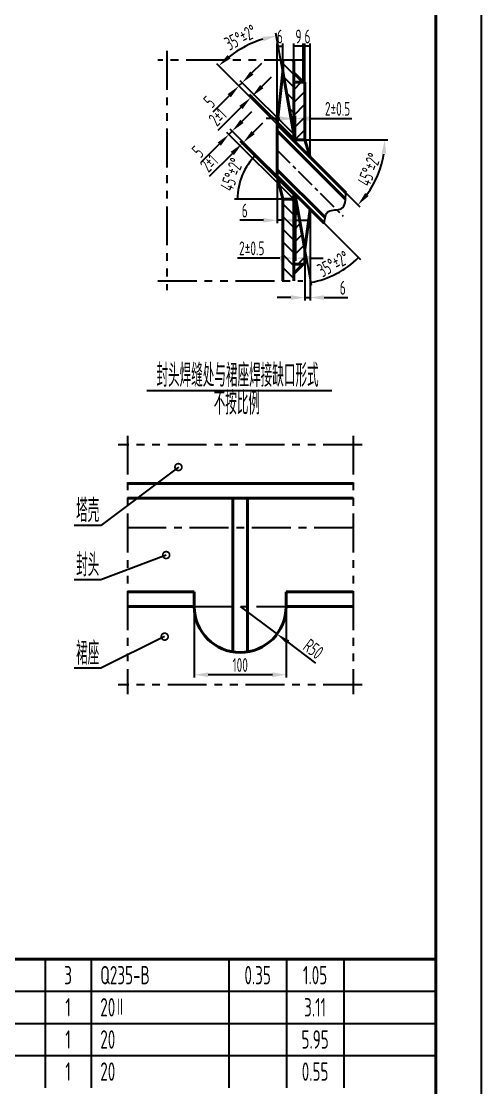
# Model space of a CAD drawing. Header units: millimetres. Extents: x 0 to 8910, y 0 to 12600.
# Drawn here: x 7407 to 8910, y 3540 to 7022 of the extents above; entities that cross this region are included whole.
import ezdxf
from ezdxf.enums import TextEntityAlignment as Align

# ---------------------------------------------------------------- set-up
doc = ezdxf.new("R2010")
doc.units = ezdxf.units.MM
doc.linetypes.add('CENTERX2', pattern=[101.6, 63.5, -12.7, 12.7, -12.7])
doc.linetypes.add('PHANTOMX2', pattern=[127, 63.5, -12.7, 12.7, -12.7, 12.7, -12.7])
for name, color, linetype in [('中心线', 3, 'CENTERX2'), ('双点画线', 5, 'PHANTOMX2'), ('尺寸标注', 4, 'Continuous'), ('文字标注', 4, 'Continuous'), ('细实线', 1, 'Continuous')]:
    doc.layers.add(name, color=color, linetype=linetype)
doc.layers.add('粗实线', color=7, linetype='Continuous', lineweight=40)
doc.styles.get("Standard").update_dxf_attribs({"font": 'gbenor.shx', "width": 0.7, "bigfont": 'gbcbig.shx'})
doc.styles.add('文字标注', font='gbenor.shx', dxfattribs={"width": 0.7, "bigfont": 'gbcbig.shx'})
doc.dimstyles.new('ISO-25', dxfattribs={"dimscale": 15, "dimtxt": 3, "dimasz": 3, "dimexe": 0.625, "dimexo": 0, "dimtad": 1, "dimzin": 12, "dimdsep": 46, "dimtxsty": 'Standard', "dimcen": 3, "dimclrd": 256, "dimclre": 256, "dimclrt": 256, "dimadec": 0, "dimazin": 3, "dimtfac": 1, "dimtmove": 0, "dimatfit": 3, "dimldrblk": 'DOTSMALL', "dimfxl": 0, "dimlwd": -1, "dimarcsym": 0})

# ---------------------------------------------------------------- blocks, each defined once
blk = doc.blocks.new('装配图标题栏')
blk.add_line((0, 7), (180, 7))
at = {"layer": '粗实线'}
blk.add_line((0, 7), (0, 0), dxfattribs=at)
at = {"layer": '细实线'}
for p, q in [((15, 7), (15, 0)), ((40, 7), (40, 0)), ((95, 7), (95, 0)), ((105, 7), (105, 0)), ((135, 7), (135, 0)), ((147.5, 7), (147.5, 0)), ((160, 7), (160, 0))]:
    blk.add_line(p, q, dxfattribs=at)
at = {"layer": '文字标注', "style": '文字标注', "width": 0.7}
for tag, p in [('件号', (7.5, 3.5)), ('数量', (100, 3.5)), ('单重', (141.25, 3.5)), ('总重', (153.75, 3.5)), ('备注', (170, 3.5))]:
    blk.add_attdef(tag, text='', height=4, dxfattribs=at).set_placement(p, align=Align.MIDDLE_CENTER)
for tag, p in [('代号或国标', (17, 3.5)), ('名称', (42, 3.5)), ('材料', (107, 3.5))]:
    blk.add_attdef(tag, text='', height=4, dxfattribs=at).set_placement(p, align=Align.MIDDLE_LEFT)
blk = doc.blocks.new('*D70')
at = {"layer": 'Defpoints', "color": 0}
for p in [(8121.8, 5111.3), (8242, 5021.6)]:
    blk.add_point(p, dxfattribs=at)
at = {"layer": '尺寸标注'}
for p, q in [((8121.8, 5111.3), (8242, 5021.6)), ((8369.1, 4926.7), (8278, 4994.7))]:
    blk.add_line(p, q, dxfattribs=at)
blk.add_solid([(8282.5, 5000.7), (8273.6, 4988.6), (8242, 5021.6)], dxfattribs=at)
at = {"layer": '尺寸标注', "insert": (8360.7, 4972.7), "char_height": 45, "attachment_point": 5, "rotation": 323.2564}
blk.add_mtext('R50', dxfattribs=at)
blk = doc.blocks.new('_DotSmall')
at = {"color": 0, "linetype": 'ByBlock', "const_width": 0.5}
blk.add_lwpolyline([(-0.0625, 0, 1), (0.0625, 0, 1)], format="xyb", close=True, dxfattribs=at)
blk = doc.blocks.new('*D71')
at = {"layer": 'Defpoints', "color": 0}
for p in [(7971.8, 5111.3), (8271.8, 5111.3), (7971.8, 4888.6)]:
    blk.add_point(p, dxfattribs=at)
at = {"layer": '尺寸标注', "lineweight": -2}
for p, q in [((7971.8, 5111.3), (7971.8, 4879.2)), ((8271.8, 5111.3), (8271.8, 4879.2))]:
    blk.add_line(p, q, dxfattribs=at)
at = {"layer": '尺寸标注'}
blk.add_line((8226.8, 4888.6), (8016.8, 4888.6), dxfattribs=at)
for points in [[(8016.8, 4896.1), (8016.8, 4881.1), (7971.8, 4888.6)], [(8226.8, 4896.1), (8226.8, 4881.1), (8271.8, 4888.6)]]:
    blk.add_solid(points, dxfattribs=at)
at = {"layer": '尺寸标注', "insert": (8121.8, 4920.4), "char_height": 45, "attachment_point": 5}
blk.add_mtext('100', dxfattribs=at)
blk = doc.blocks.new('*D95')
at = {"layer": 'Defpoints', "color": 0}
for p in [(8155.9, 6773.1), (8292.3, 6636.7), (8296.5, 6641)]:
    blk.add_point(p, dxfattribs=at)
at = {"layer": '尺寸标注'}
for p, q in [((8192, 6809.2), (8223.8, 6841)), ((8160.2, 6777.3), (8155.9, 6773.1)), ((8124.1, 6741.3), (8048.9, 6666))]:
    blk.add_line(p, q, dxfattribs=at)
at = {"layer": '尺寸标注', "lineweight": -2}
for p, q in [((8292.3, 6636.7), (8149.3, 6779.7)), ((8296.5, 6641), (8153.5, 6784))]:
    blk.add_line(p, q, dxfattribs=at)
at = {"layer": '尺寸标注'}
for points in [[(8186.7, 6814.5), (8197.3, 6803.9), (8160.2, 6777.3)], [(8118.8, 6746.6), (8129.4, 6736), (8155.9, 6773.1)]]:
    blk.add_solid(points, dxfattribs=at)
at = {"layer": '尺寸标注', "insert": (8048, 6710.3), "char_height": 45, "attachment_point": 5, "rotation": 45}
blk.add_mtext('2%%p1', dxfattribs=at)
blk = doc.blocks.new('*D96')
at = {"layer": 'Defpoints', "color": 0}
for p in [(8296.5, 6704.8), (8296.5, 6704.8), (8302.5, 6635)]:
    blk.add_point(p, dxfattribs=at)
at = {"layer": '尺寸标注'}
for p, q in [((8251.5, 6704.8), (8206.5, 6704.8)), ((8296.5, 6704.8), (8302.5, 6704.8)), ((8347.5, 6704.8), (8486.5, 6704.8))]:
    blk.add_line(p, q, dxfattribs=at)
at = {"layer": '尺寸标注', "lineweight": -2}
for p, q in [((8296.5, 6704.8), (8296.5, 6714.2)), ((8302.5, 6635), (8302.5, 6714.2))]:
    blk.add_line(p, q, dxfattribs=at)
at = {"layer": '尺寸标注'}
for points in [[(8251.5, 6712.3), (8251.5, 6697.3), (8296.5, 6704.8)], [(8347.5, 6712.3), (8347.5, 6697.3), (8302.5, 6704.8)]]:
    blk.add_solid(points, dxfattribs=at)
at = {"layer": '尺寸标注', "insert": (8439.5, 6736.7), "char_height": 45, "attachment_point": 5}
blk.add_mtext('2%%p0.5', dxfattribs=at)
blk = doc.blocks.new('*D97')
at = {"layer": 'Defpoints', "color": 0}
for p in [(8242.5, 6686.5), (8302.5, 6635), (8332.5, 6635), (8553.8, 6485), (8466.4, 6462.7)]:
    blk.add_point(p, dxfattribs=at)
at = {"layer": '尺寸标注', "lineweight": -2}
for p, q in [((8332.5, 6635), (8603.4, 6635)), ((8466.4, 6462.7), (8512.8, 6416.3))]:
    blk.add_line(p, q, dxfattribs=at)
at = {"layer": '尺寸标注'}
blk.add_arc((8294, 6635), 299.9, 323.6043, 351.3957, dxfattribs=at)
for points in [[(8583.1, 6590.7), (8598.1, 6589.6), (8594, 6635)], [(8541.2, 6452.1), (8529.8, 6461.9), (8506.1, 6422.9)]]:
    blk.add_solid(points, dxfattribs=at)
at = {"layer": '尺寸标注', "insert": (8542.9, 6538.7), "char_height": 45, "attachment_point": 5, "rotation": 68.8461}
blk.add_mtext('45°%%p2%%d', dxfattribs=at)
blk = doc.blocks.new('*D98')
at = {"layer": 'Defpoints', "color": 0}
for p in [(8242.5, 6516.8), (8302.5, 6448.3), (8396.2, 6363.1), (8332.5, 6278.2), (8409, 6186)]:
    blk.add_point(p, dxfattribs=at)
at = {"layer": '尺寸标注', "lineweight": -2}
for p, q in [((8396.2, 6363.1), (8514.7, 6244.6)), ((8332.5, 6278.2), (8353.3, 6160.5))]:
    blk.add_line(p, q, dxfattribs=at)
at = {"layer": '尺寸标注'}
blk.add_arc((8300.7, 6458.6), 293.3, 280, 315, dxfattribs=at)
at = {"layer": '尺寸标注', "insert": (8425.9, 6230.5), "char_height": 45, "attachment_point": 5, "rotation": 28.7646}
blk.add_mtext('35°%%p2%%d', dxfattribs=at)
blk = doc.blocks.new('*D99')
at = {"layer": 'Defpoints', "color": 0}
for p in [(8302.5, 6448.3), (8296.5, 6249.2), (8302.5, 6249.2)]:
    blk.add_point(p, dxfattribs=at)
at = {"layer": '尺寸标注', "lineweight": -2}
for p, q in [((8302.5, 6448.3), (8302.5, 6239.9)), ((8296.5, 6249.2), (8296.5, 6258.6))]:
    blk.add_line(p, q, dxfattribs=at)
at = {"layer": '尺寸标注'}
for p, q in [((8251.5, 6249.2), (8112.5, 6249.2)), ((8302.5, 6249.2), (8296.5, 6249.2)), ((8347.5, 6249.2), (8392.5, 6249.2))]:
    blk.add_line(p, q, dxfattribs=at)
for points in [[(8251.5, 6256.7), (8251.5, 6241.7), (8296.5, 6249.2)], [(8347.5, 6256.7), (8347.5, 6241.7), (8302.5, 6249.2)]]:
    blk.add_solid(points, dxfattribs=at)
at = {"layer": '尺寸标注', "insert": (8159.5, 6281.1), "char_height": 45, "attachment_point": 5}
blk.add_mtext('2%%p0.5', dxfattribs=at)
blk = doc.blocks.new('*D100')
at = {"layer": 'Defpoints', "color": 0}
for p in [(8117.7, 6811.4), (8296.5, 6653.7), (8285.9, 6643.1)]:
    blk.add_point(p, dxfattribs=at)
at = {"layer": '尺寸标注'}
for p, q in [((8160.1, 6853.8), (8191.9, 6885.6)), ((8128.3, 6822), (8117.7, 6811.4)), ((8085.9, 6779.5), (8032.6, 6726.3))]:
    blk.add_line(p, q, dxfattribs=at)
at = {"layer": '尺寸标注', "lineweight": -2}
for p, q in [((8296.5, 6653.7), (8121.7, 6828.6)), ((8285.9, 6643.1), (8111.1, 6818))]:
    blk.add_line(p, q, dxfattribs=at)
at = {"layer": '尺寸标注'}
for points in [[(8154.8, 6859.1), (8165.4, 6848.5), (8128.3, 6822)], [(8080.6, 6784.8), (8091.2, 6774.2), (8117.7, 6811.4)]]:
    blk.add_solid(points, dxfattribs=at)
at = {"layer": '尺寸标注', "insert": (8020.8, 6759.5), "char_height": 45, "attachment_point": 5, "rotation": 45}
blk.add_mtext('5', dxfattribs=at)
blk = doc.blocks.new('*D101')
at = {"layer": 'Defpoints', "color": 0}
for p in [(8095.5, 6663.8), (8307.1, 6452.2), (8296.5, 6441.6)]:
    blk.add_point(p, dxfattribs=at)
at = {"layer": '尺寸标注'}
for p, q in [((8127.3, 6695.6), (8159.2, 6727.5)), ((8095.5, 6663.8), (8084.9, 6653.2)), ((8053.1, 6621.4), (7995.2, 6563.5))]:
    blk.add_line(p, q, dxfattribs=at)
at = {"layer": '尺寸标注', "lineweight": -2}
for p, q in [((8296.5, 6441.6), (8078.3, 6659.8)), ((8307.1, 6452.2), (8088.9, 6670.4))]:
    blk.add_line(p, q, dxfattribs=at)
at = {"layer": '尺寸标注'}
for points in [[(8122, 6700.9), (8132.6, 6690.3), (8095.5, 6663.8)], [(8047.8, 6626.7), (8058.4, 6616.1), (8084.9, 6653.2)]]:
    blk.add_solid(points, dxfattribs=at)
at = {"layer": '尺寸标注', "insert": (7983.4, 6596.7), "char_height": 45, "attachment_point": 5, "rotation": 45}
blk.add_mtext('5', dxfattribs=at)
blk = doc.blocks.new('*D102')
at = {"layer": 'Defpoints', "color": 0}
for p in [(8132.2, 6627.1), (8296.5, 6454.3), (8300.8, 6458.6)]:
    blk.add_point(p, dxfattribs=at)
at = {"layer": '尺寸标注'}
for p, q in [((8164, 6659), (8195.8, 6690.8)), ((8132.2, 6627.1), (8127.9, 6622.9)), ((8096.1, 6591.1), (8020.9, 6515.8))]:
    blk.add_line(p, q, dxfattribs=at)
at = {"layer": '尺寸标注', "lineweight": -2}
for p, q in [((8296.5, 6454.3), (8121.3, 6629.5)), ((8300.8, 6458.6), (8125.6, 6633.8))]:
    blk.add_line(p, q, dxfattribs=at)
at = {"layer": '尺寸标注'}
for points in [[(8158.7, 6664.3), (8169.3, 6653.7), (8132.2, 6627.1)], [(8090.8, 6596.4), (8101.4, 6585.8), (8127.9, 6622.9)]]:
    blk.add_solid(points, dxfattribs=at)
at = {"layer": '尺寸标注', "insert": (8020.1, 6560.1), "char_height": 45, "attachment_point": 5, "rotation": 45}
blk.add_mtext('2%%p1', dxfattribs=at)
blk = doc.blocks.new('*D103')
at = {"layer": 'Defpoints', "color": 0}
for p in [(8332.5, 6941.2), (8332.5, 6823.3), (8350.5, 6578.5)]:
    blk.add_point(p, dxfattribs=at)
at = {"layer": '尺寸标注', "lineweight": -2}
for p, q in [((8332.5, 6823.3), (8332.5, 6950.5)), ((8350.5, 6578.5), (8350.5, 6950.5))]:
    blk.add_line(p, q, dxfattribs=at)
at = {"layer": '尺寸标注'}
blk.add_line((8350.5, 6941.2), (8332.5, 6941.2), dxfattribs=at)
at = {"layer": '尺寸标注', "insert": (8341.5, 6973), "char_height": 45, "attachment_point": 5}
blk.add_mtext('6', dxfattribs=at)
blk = doc.blocks.new('*D104')
at = {"layer": 'Defpoints', "color": 0}
for p in [(8350.5, 6408.8), (8332.5, 6229.9), (8332.5, 6120.4)]:
    blk.add_point(p, dxfattribs=at)
at = {"layer": '尺寸标注', "lineweight": -2}
for p, q in [((8350.5, 6408.8), (8350.5, 6111)), ((8332.5, 6229.9), (8332.5, 6111))]:
    blk.add_line(p, q, dxfattribs=at)
at = {"layer": '尺寸标注'}
for p, q in [((8287.5, 6120.4), (8242.5, 6120.4)), ((8332.5, 6120.4), (8350.5, 6120.4)), ((8395.5, 6120.4), (8472.7, 6120.4))]:
    blk.add_line(p, q, dxfattribs=at)
for points in [[(8287.5, 6127.9), (8287.5, 6112.9), (8332.5, 6120.4)], [(8395.5, 6127.9), (8395.5, 6112.9), (8350.5, 6120.4)]]:
    blk.add_solid(points, dxfattribs=at)
at = {"layer": '尺寸标注', "insert": (8456.6, 6152.3), "char_height": 45, "attachment_point": 5}
blk.add_mtext('6', dxfattribs=at)
blk = doc.blocks.new('*D105')
at = {"layer": 'Defpoints', "color": 0}
for p in [(8242.5, 6516.8), (8242.5, 6372.6), (8260.5, 6372.6)]:
    blk.add_point(p, dxfattribs=at)
at = {"layer": '尺寸标注', "lineweight": -2}
for p, q in [((8242.5, 6516.8), (8242.5, 6363.2)), ((8260.5, 6372.6), (8260.5, 6382))]:
    blk.add_line(p, q, dxfattribs=at)
at = {"layer": '尺寸标注'}
for p, q in [((8197.5, 6372.6), (8120.4, 6372.6)), ((8260.5, 6372.6), (8242.5, 6372.6)), ((8305.5, 6372.6), (8350.5, 6372.6))]:
    blk.add_line(p, q, dxfattribs=at)
for points in [[(8197.5, 6380.1), (8197.5, 6365.1), (8242.5, 6372.6)], [(8305.5, 6380.1), (8305.5, 6365.1), (8260.5, 6372.6)]]:
    blk.add_solid(points, dxfattribs=at)
at = {"layer": '尺寸标注', "insert": (8136.5, 6404.5), "char_height": 45, "attachment_point": 5}
blk.add_mtext('6', dxfattribs=at)
blk = doc.blocks.new('*D106')
at = {"layer": 'Defpoints', "color": 0}
for p in [(8260.5, 6941.2), (8260.5, 6896), (8242.5, 6686.5)]:
    blk.add_point(p, dxfattribs=at)
at = {"layer": '尺寸标注', "lineweight": -2}
for p, q in [((8242.5, 6686.5), (8242.5, 6950.5)), ((8260.5, 6896), (8260.5, 6950.5))]:
    blk.add_line(p, q, dxfattribs=at)
at = {"layer": '尺寸标注'}
blk.add_line((8242.5, 6941.2), (8260.5, 6941.2), dxfattribs=at)
at = {"layer": '尺寸标注', "insert": (8251.5, 6973), "char_height": 45, "attachment_point": 5}
blk.add_mtext('6', dxfattribs=at)
blk = doc.blocks.new('*D107')
at = {"layer": 'Defpoints', "color": 0}
for p in [(8170.9, 6955.5), (8260.5, 6857.9), (8242.5, 6686.5), (8296.5, 6653.7), (8466.4, 6462.7)]:
    blk.add_point(p, dxfattribs=at)
at = {"layer": '尺寸标注', "lineweight": -2}
for p, q in [((8260.5, 6857.9), (8238.2, 6984.3)), ((8242.5, 6686.5), (8045.2, 6883.8))]:
    blk.add_line(p, q, dxfattribs=at)
at = {"layer": '尺寸标注'}
blk.add_arc((8301.1, 6628), 352.5, 107.3197, 127.6803, dxfattribs=at)
for points in [[(8194.4, 6971.8), (8197.9, 6957.2), (8239.9, 6975.1)], [(8090.6, 6901.3), (8080.7, 6912.6), (8051.8, 6877.2)]]:
    blk.add_solid(points, dxfattribs=at)
at = {"layer": '尺寸标注', "insert": (8123, 6970), "char_height": 45, "attachment_point": 5, "rotation": 27.5}
blk.add_mtext('35°%%p2%%d', dxfattribs=at)
blk = doc.blocks.new('*D108')
at = {"layer": 'Defpoints', "color": 0}
for p in [(8140.4, 6544), (8242.5, 6516.8), (8260.5, 6441.6), (8296.5, 6441.6), (8396.2, 6363.1)]:
    blk.add_point(p, dxfattribs=at)
at = {"layer": '尺寸标注', "lineweight": -2}
for p, q in [((8242.5, 6516.8), (8166.3, 6593)), ((8260.5, 6441.6), (8103.6, 6441.6))]:
    blk.add_line(p, q, dxfattribs=at)
at = {"layer": '尺寸标注'}
blk.add_arc((8317.7, 6441.6), 204.8, 135, 180, dxfattribs=at)
at = {"layer": '尺寸标注', "insert": (8094, 6522.5), "char_height": 45, "attachment_point": 5, "rotation": 70.1257}
blk.add_mtext('45°%%p2%%d', dxfattribs=at)
blk = doc.blocks.new('*D109')
at = {"layer": 'Defpoints', "color": 0}
for p in [(8296.5, 6941.2), (8296.5, 6896), (8327.2, 6823.3)]:
    blk.add_point(p, dxfattribs=at)
at = {"layer": '尺寸标注', "lineweight": -2}
for p, q in [((8296.5, 6896), (8296.5, 6950.5)), ((8327.2, 6823.3), (8327.2, 6950.5))]:
    blk.add_line(p, q, dxfattribs=at)
at = {"layer": '尺寸标注'}
blk.add_line((8327.2, 6941.2), (8296.5, 6941.2), dxfattribs=at)
at = {"layer": '尺寸标注', "insert": (8311.8, 6973), "char_height": 45, "attachment_point": 5}
blk.add_mtext('9', dxfattribs=at)

msp = doc.modelspace()

# ---------------------------------------------------------------- hatches: boundary and pattern name
at = {"layer": '细实线'}
h = msp.add_hatch(dxfattribs=at)
h.set_pattern_fill('ANSI31', color=256, scale=9.2664, angle=90, style=0)
h.paths.add_polyline_path([(8296.528, 6896.021), (8260.528, 6896.021), (8260.528, 6857.886), (8296.528, 6653.72)])
h.paths.add_polyline_path([(8296.528, 6441.587), (8260.528, 6441.587), (8260.528, 6174.63), (8296.528, 6174.63)])
h = msp.add_hatch(dxfattribs=at)
h.set_pattern_fill('ANSI31', color=256, scale=9.2664, style=0)
h.paths.add_polyline_path([(8332.528, 6823.253), (8296.528, 6823.253), (8296.528, 6640.992), (8302.528, 6634.992), (8332.528, 6634.992)])
h.paths.add_polyline_path([(8302.528, 6448.315), (8296.528, 6454.315), (8296.528, 6229.874), (8332.528, 6229.874), (8332.528, 6278.177)])

# ---------------------------------------------------------------- linework, layer by layer
at = {"layer": '中心线'}
msp.add_line((8239.315, 6604.867), (8458.102, 6386.08), dxfattribs=at)
at = {"layer": '中心线', "ltscale": 2}
for p, q in [((7753.566, 5369.034), (8490.008, 5369.034)), ((7971.787, 5111.313), (8271.787, 5111.313))]:
    msp.add_line(p, q, dxfattribs=at)
at = {"layer": '双点画线', "ltscale": 2}
for p, q in [((8326.528, 6896.021), (7852.737, 6896.021)), ((7882.737, 6926.021), (7882.737, 6144.63)), ((7852.737, 6174.63), (8326.528, 6174.63)), ((7753.566, 5669.034), (7753.566, 4825.658)), ((8490.008, 5669.034), (8490.008, 4825.658)), ((8520.008, 5639.034), (7723.566, 5639.034)), ((8520.008, 4855.658), (7723.566, 4855.658))]:
    msp.add_line(p, q, dxfattribs=at)
at = {"layer": '尺寸标注'}
msp.add_line((7817.304, 5817.273), (8421.066, 5817.273), dxfattribs=at)
at = {"layer": '粗实线'}
for p, q in [((8260.528, 6857.886), (8260.528, 6896.021)), ((8296.528, 6640.992), (8296.528, 6896.021)), ((8242.528, 6686.506), (8260.528, 6857.886)), ((8260.528, 6857.886), (8296.528, 6653.72)), ((8327.162, 6823.253), (8296.528, 6853.886)), ((8296.528, 6823.253), (8332.528, 6823.253)), ((8332.528, 6634.992), (8332.528, 6823.253)), ((8242.528, 6686.506), (8466.361, 6462.673)), ((8242.528, 6516.801), (8242.528, 6686.506)), ((8242.528, 6665.293), (8465.728, 6442.093)), ((8296.528, 6640.992), (8302.528, 6634.992)), ((8302.528, 6634.992), (8332.528, 6634.992)), ((8332.528, 6634.992), (8350.528, 6578.506)), ((8242.528, 6538.014), (8398.895, 6381.647)), ((8242.528, 6516.801), (8396.25, 6363.079)), ((8260.528, 6441.587), (8242.528, 6516.801)), ((8296.528, 6174.63), (8296.528, 6454.315)), ((8296.528, 6454.315), (8302.528, 6448.315)), ((8302.528, 6448.315), (8332.528, 6278.177)), ((8260.528, 6174.63), (8260.528, 6441.587)), ((8296.528, 6441.587), (8260.528, 6441.587)), ((8332.528, 6278.177), (8350.528, 6408.801)), ((8332.528, 6229.874), (8332.528, 6278.177)), ((8332.528, 6229.874), (8296.528, 6229.874)), ((8327.162, 6229.874), (8296.528, 6199.24)), ((7753.566, 5513.034), (8490.008, 5513.034)), ((7753.566, 5465.034), (8490.008, 5465.034)), ((8097.787, 5465.034), (8097.787, 4963.245)), ((8145.787, 5465.034), (8145.787, 4963.245)), ((7753.566, 5159.313), (7971.787, 5159.313)), ((7971.787, 5159.313), (7971.787, 5111.313)), ((8271.787, 5159.313), (8490.008, 5159.313)), ((8271.787, 5159.313), (8271.787, 5111.313)), ((7753.566, 5111.313), (7971.787, 5111.313)), ((8271.787, 5111.313), (8490.008, 5111.313))]:
    msp.add_line(p, q, dxfattribs=at)
msp.add_lwpolyline([(8760, 12450), (375, 12450), (375, 150), (8760, 150)], close=True, dxfattribs=at)
msp.add_arc((8121.787, 5111.313), 150, 180, 0, dxfattribs=at)
at = {"layer": '细实线'}
msp.add_lwpolyline([(8910, 12600), (0, 12600), (0, 0), (8910, 0)], close=True, dxfattribs=at)
msp.add_spline([(8396.25, 6363.079), (8409.997, 6401.684), (8451.987, 6411.009), (8466.361, 6462.673)], degree=3, dxfattribs=at)

# ---------------------------------------------------------------- block references
at = {"layer": '粗实线', "xscale": 15, "yscale": 15, "zscale": 15}
msp.add_blockref('装配图标题栏', (6060, 3855), dxfattribs=at).add_auto_attribs({'数量': '3', '名称': '支撑板 73.5×100 δ＝6', '件号': '27', '材料': 'Q235-B', '单重': '0.35', '总重': '1.05'})
at = {"layer": '细实线', "xscale": 15, "yscale": 15, "zscale": 15}
for p, values in [((6060, 3750), {'数量': '1', '名称': '法兰 WN50-1.6 FM', '代号或国标': 'HG20592-97', '件号': '26', '材料': '20Ⅱ', '总重': '3.11'}), ((6060, 3645), {'数量': '1', '名称': '接管 %%C57×3.5 L＝1288', '件号': '25', '材料': '20', '总重': '5.95'}), ((6060, 3540), {'数量': '1', '名称': '弯头 DN50-3.5-20 90E（L）', '代号或国标': 'GB/T12459-2005', '件号': '24', '材料': '20', '总重': '0.55'})]:
    msp.add_blockref('装配图标题栏', p, dxfattribs=at).add_auto_attribs(values)

# ---------------------------------------------------------------- texts
at = {"layer": '文字标注', "style": '文字标注', "width": 0.7}
for s, p in [('封头焊缝处与裙座焊接缺口形式', (7848.438, 5828.757)), ('不按比例', (8035.245, 5738.247)), ('塔壳', (7586.17, 5387.164)), ('封头', (7586.17, 5209.848)), ('裙座', (7586.17, 4921.113))]:
    msp.add_text(s, height=75, dxfattribs=at).set_placement(p)

# ---------------------------------------------------------------- dimensions: what is measured, and where the dimension line sits
at = {"layer": '尺寸标注'}
dim = msp.add_angular_dim_2l(base=(8170.931, 6955.543), line1=((8242.528, 6686.506), (8466.361, 6462.673)), line2=((8260.528, 6857.886), (8296.528, 6653.72)), text='<>%%p2%%d', dimstyle='ISO-25', dxfattribs=at)
dim.commit()
dim.dimension.update_dxf_attribs({"geometry": '*D107', "text_midpoint": (8123.02, 6969.994)})
for base, p1, p2, text, picture, middle in [((8260.528, 6941.156), (8242.528, 6686.506), (8260.528, 6896.021), '6', '*D106', (8251.528, 6941.156)), ((8296.528, 6941.156), (8327.162, 6823.253), (8296.528, 6896.021), '9', '*D109', (8311.845, 6941.156)), ((8332.528, 6941.156), (8350.528, 6578.506), (8332.528, 6823.253), '6', '*D103', (8341.528, 6941.156)), ((8296.528, 6704.808), (8302.528, 6634.992), (8296.528, 6704.808), '2%%p0.5', '*D96', (8439.53, 6704.808)), ((8302.528, 6249.231), (8296.528, 6249.231), (8302.528, 6448.315), '2%%p0.5', '*D99', (8159.526, 6249.231)), ((8332.528, 6120.388), (8350.528, 6408.801), (8332.528, 6229.874), '6', '*D104', (8456.59, 6120.388))]:
    dim = msp.add_linear_dim(base=base, p1=p1, p2=p2, text=text, dimstyle='ISO-25', dxfattribs=at)
    dim.commit()
    dim.dimension.update_dxf_attribs({"geometry": picture, "text_midpoint": middle, "dimtype": 160})
for p1, p2, distance, text, picture, middle in [((8296.528, 6653.72), (8285.921, 6643.113), -237.93, '5', '*D100', (8020.775, 6759.529)), ((8296.528, 6640.992), (8292.285, 6636.749), -192.835, '2%%p1', '*D95', (8048.038, 6710.29))]:
    dim = msp.add_aligned_dim(p1=p1, p2=p2, distance=distance, text=text, dimstyle='ISO-25', dxfattribs=at)
    dim.commit()
    dim.dimension.update_dxf_attribs({"geometry": picture, "text_midpoint": middle})
for base, p1, p2, text, picture, middle in [((8095.514, 6663.815), (8296.528, 6441.587), (8307.135, 6452.194), '5', '*D101', (8005.901, 6574.202)), ((8132.19, 6627.138), (8296.528, 6454.315), (8300.771, 6458.558), '2%%p1', '*D102', (8042.594, 6537.542))]:
    dim = msp.add_linear_dim(base=base, p1=p1, p2=p2, angle=45, text=text, dimstyle='ISO-25', dxfattribs=at)
    dim.commit()
    dim.dimension.update_dxf_attribs({"geometry": picture, "text_midpoint": middle, "dimtype": 161})
for base, line1, line2, picture, middle in [((8553.796, 6485.023), ((8242.528, 6686.506), (8466.361, 6462.673)), ((8302.528, 6634.992), (8332.528, 6634.992)), '*D97', (8573.768, 6526.752)), ((8140.387, 6543.983), ((8242.528, 6516.801), (8396.25, 6363.079)), ((8296.528, 6441.587), (8260.528, 6441.587)), '*D108', (8125.148, 6511.208)), ((8409, 6186.038), ((8242.528, 6516.801), (8396.25, 6363.079)), ((8302.528, 6448.315), (8332.528, 6278.177)), '*D98', (8441.852, 6201.508))]:
    dim = msp.add_angular_dim_2l(base=base, line1=line1, line2=line2, text='<>%%p2%%d', dimstyle='ISO-25', dxfattribs=at)
    dim.commit()
    dim.dimension.update_dxf_attribs({"geometry": picture, "text_midpoint": middle, "dimtype": 162})
for base, p1, p2, text, picture, middle in [((8242.528, 6372.622), (8260.528, 6372.622), (8242.528, 6516.801), '6', '*D105', (8136.467, 6404.497)), ((7971.787, 4888.561), (8271.787, 5111.313), (7971.787, 5111.313), '100', '*D71', (8121.787, 4920.436))]:
    dim = msp.add_linear_dim(base=base, p1=p1, p2=p2, text=text, dimstyle='ISO-25', dxfattribs=at)
    dim.commit()
    dim.dimension.update_dxf_attribs({"geometry": picture, "text_midpoint": middle})
dim = msp.add_radius_dim(center=(8121.787, 5111.313), mpoint=(8241.985, 5021.577), text='R50', dimstyle='ISO-25', dxfattribs=at)
dim.commit()
dim.dimension.update_dxf_attribs({"geometry": '*D70', "text_midpoint": (8360.676, 4972.745)})

# ---------------------------------------------------------------- leaders
for points in [[(7919.972, 5566.696), (7667.125, 5376.082), (7579.516, 5376.082)], [(7880.121, 5279.38), (7667.125, 5198.765), (7579.516, 5198.765)], [(7875.139, 5013.047), (7667.125, 4910.031), (7579.516, 4910.031)]]:
    msp.add_leader(points, dimstyle='ISO-25', override={"dimgap": 0.625, "dimtad": 0}, dxfattribs=at)

doc.saveas('drawing.dxf')
